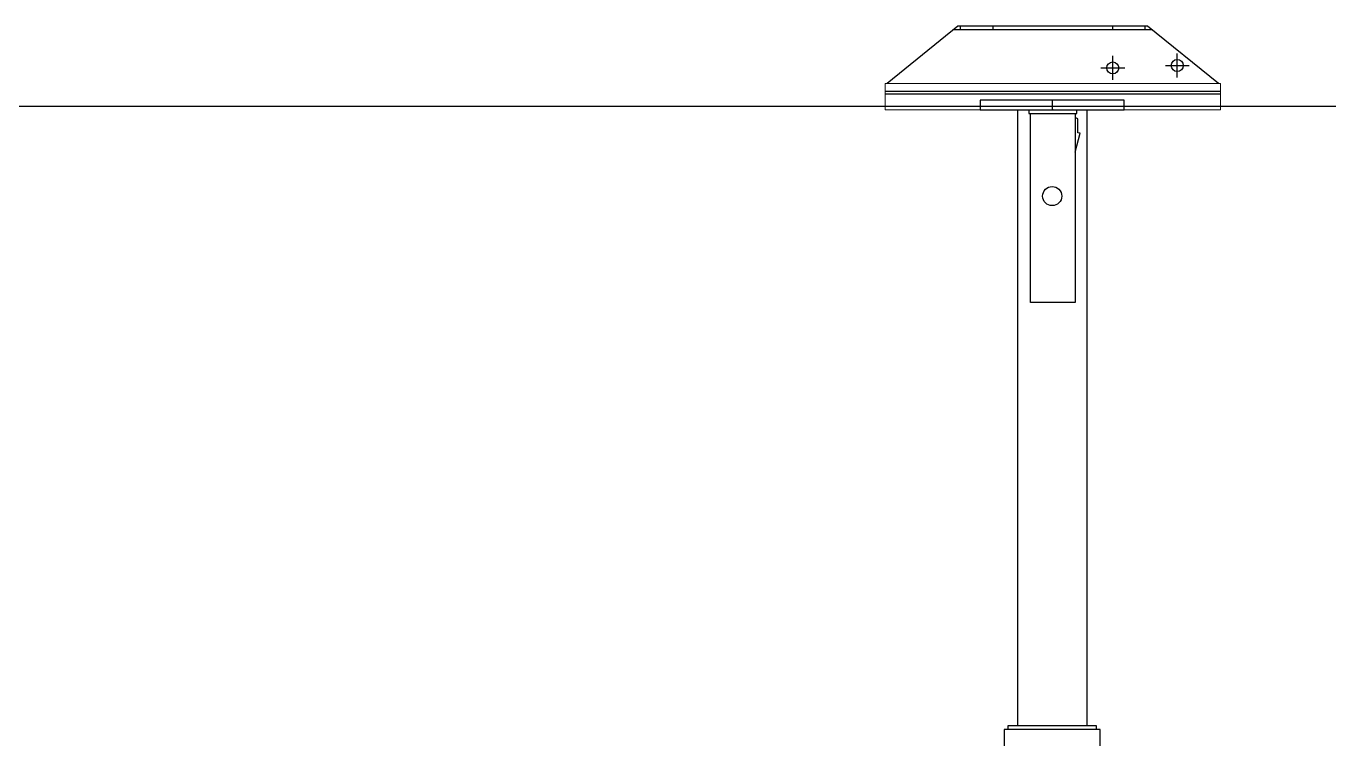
# Model space of a CAD drawing. Header units: millimetres. Extents: x 1924 to 471109, y -30014 to 109986.
# Drawn here: x 444988 to 446076, y 30575 to 31170 of the extents above; entities that cross this region are included whole.
import ezdxf

# ---------------------------------------------------------------- set-up
doc = ezdxf.new("R2010")
doc.units = ezdxf.units.MM
doc.header["$LTSCALE"] = 100
doc.linetypes.add('102', pattern=[50.8, 31.75, -6.35, 6.35, -6.35])
doc.linetypes.add('104', pattern=[4, 2, -2])
doc.layers.add('D NOSNIKY', color=7, linetype='Continuous', true_color=0x994d4d)
doc.layers.add('PERI_AXIS', color=1, linetype='102')
doc.layers.add('PERI_HELPLINE', color=140, linetype='Continuous', plot=False)
doc.layers.add('PERI_HIDDEN', color=30, linetype='104', plot=False)
doc.layers.add('texty', color=255, linetype='Continuous', lineweight=15)

msp = doc.modelspace()

# ---------------------------------------------------------------- linework, layer by layer
at = {"color": 0, "linetype": 'ByBlock'}
for p, q in [((445762.562, 31167.112), (445928.267, 31167.112)), ((445768.291, 31167.112), (445768.291, 31170.112)), ((445795.415, 31170.112), (445795.415, 31167.112)), ((445895.415, 31167.112), (445895.415, 31170.112)), ((445922.538, 31167.112), (445922.538, 31170.112)), ((445705.415, 31115.74), (445985.415, 31115.74)), ((445705.415, 31113.442), (445985.415, 31113.442)), ((445815.915, 31100.112), (445815.915, 30585.612)), ((445873.915, 31100.112), (445873.915, 30585.612))]:
    msp.add_line(p, q, dxfattribs=at)
at = {"color": 0, "linetype": 'ByBlock', "elevation": 0}
msp.add_lwpolyline([(445983.747, 31122.112), (445924.568, 31170.112), (445766.261, 31170.112), (445707.083, 31122.112)], dxfattribs=at)
msp.add_lwpolyline([(445904.915, 31108.112), (445784.915, 31108.112), (445784.915, 31100.112), (445904.915, 31100.112)], close=True, dxfattribs=at)
at = {"color": 0, "linetype": 'ByBlock'}
msp.add_lwpolyline([(445884.915, 30555.612), (445884.915, 30582.612), (445804.915, 30582.612), (445804.915, 30555.612)], close=True, dxfattribs=at)
msp.add_lwpolyline([(445881.915, 30582.612), (445881.915, 30585.612), (445807.915, 30585.612), (445807.915, 30582.612)], dxfattribs=at)
for centre, radius in [((445895.415, 31135.112), 5), ((445949.335, 31137.147), 5), ((445844.915, 31028.112), 8)]:
    msp.add_circle(centre, radius, dxfattribs=at)
at = {"layer": 'D NOSNIKY'}
for p in [(434519.915, 31103.112), (444119.915, 31103.112)]:
    msp.add_line(p, (454139.915, 31103.112), dxfattribs=at)
at = {"layer": 'PERI_AXIS'}
for p, q in [((445949.335, 31127.147), (445949.335, 31147.147)), ((445885.415, 31135.112), (445905.415, 31135.112)), ((445895.415, 31125.112), (445895.415, 31145.112)), ((445939.335, 31137.147), (445959.335, 31137.147))]:
    msp.add_line(p, q, dxfattribs=at)
at = {"layer": 'PERI_HELPLINE'}
msp.add_line((445844.915, 31108.112), (445844.915, 31100.112), dxfattribs=at)
for p in [(445705.415, 31103.112), (445845.415, 31100.112)]:
    msp.add_point(p, dxfattribs=at)
at = {"layer": 'PERI_HIDDEN'}
msp.add_line((445705.415, 31103.112), (445985.415, 31103.112), dxfattribs=at)
at = {"layer": 'PERI_HIDDEN', "elevation": 0}
for points in [[(445825.415, 31100.112), (445825.415, 31097.112), (445865.415, 31097.112), (445865.415, 31100.112)], [(445864.153, 31097.112), (445864.153, 30939.112), (445826.676, 30939.112), (445826.676, 31097.112)], [(445864.153, 31064.71), (445868.372, 31080.731), (445866.186, 31081.024), (445866.202, 31092.545), (445864.153, 31093.624)]]:
    msp.add_lwpolyline(points, dxfattribs=at)
at = {"layer": 'texty', "elevation": 0}
msp.add_lwpolyline([(445705.415, 31100.112), (445985.415, 31100.112), (445985.415, 31122.112), (445705.415, 31122.112)], close=True, dxfattribs=at)

doc.saveas('drawing.dxf')
